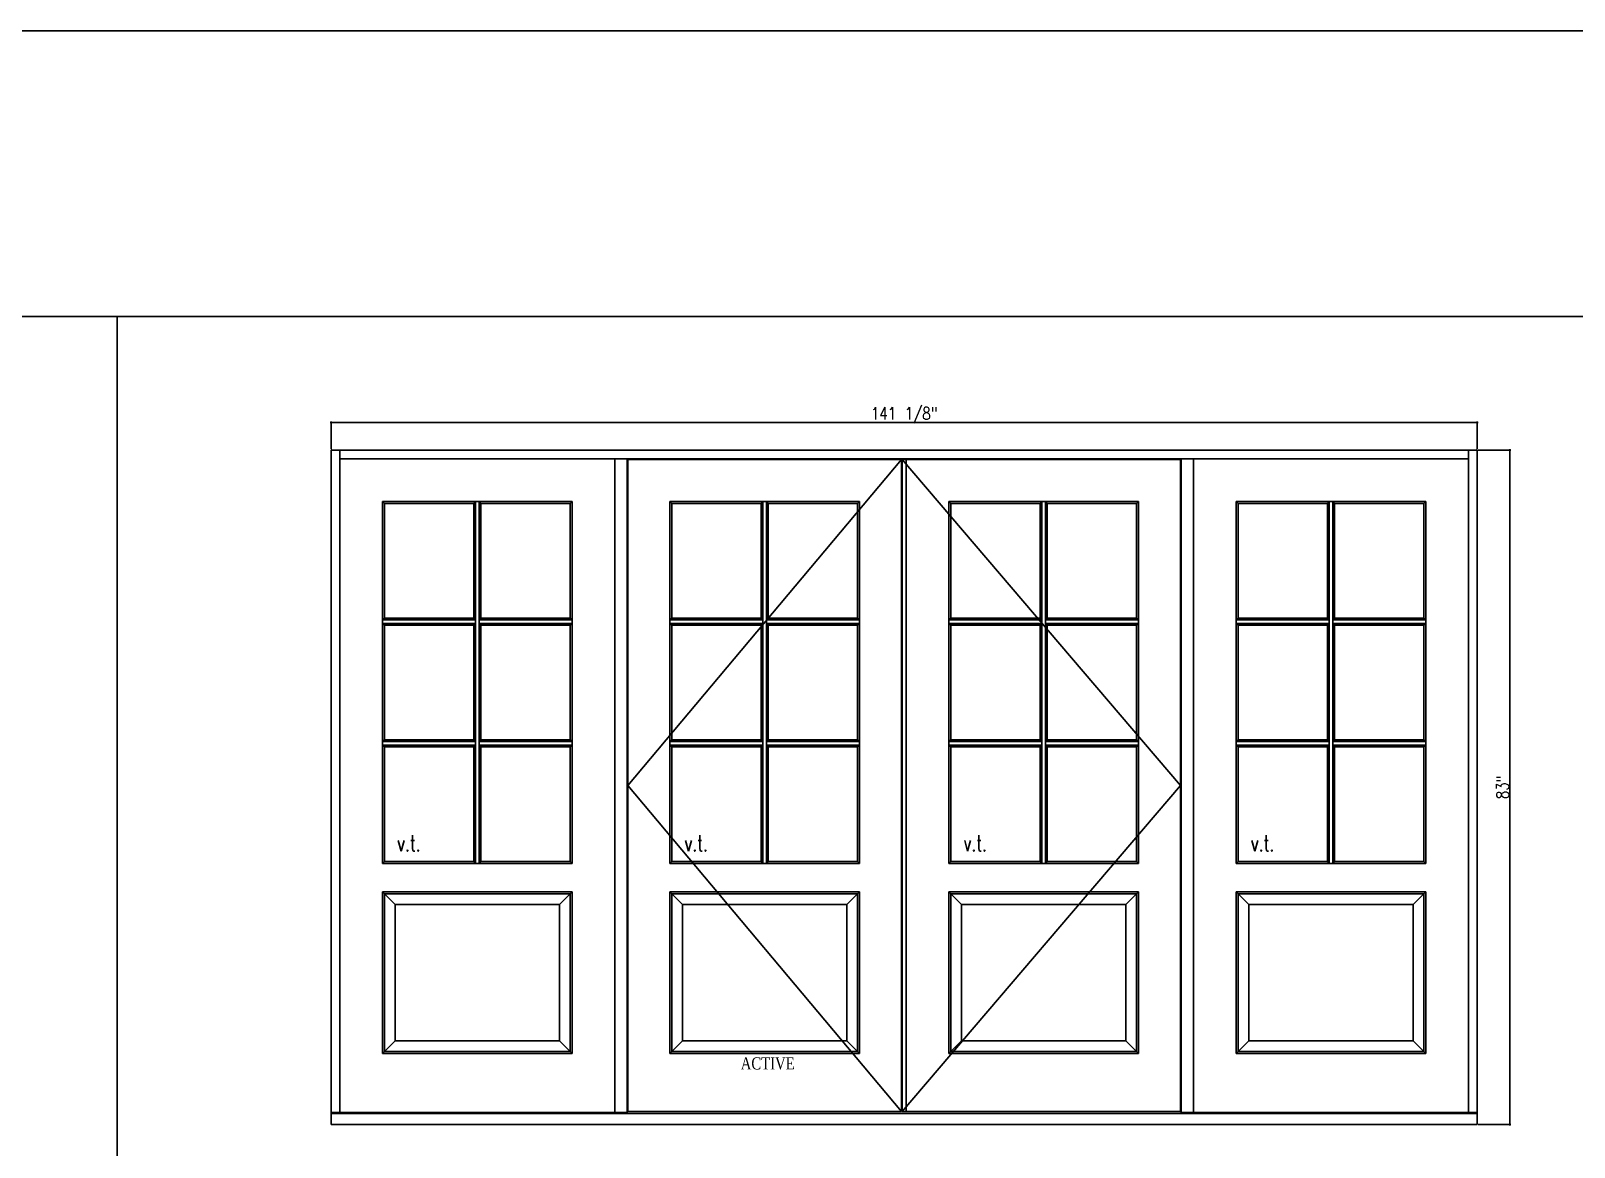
# Model space of a CAD drawing. Header units: inches. Extents: x 1985 to 11287, y 379 to 4336.
# Drawn here: x 9575.8 to 9765.8, y 4198.9 to 4336.4 of the extents above; entities that cross this region are included whole.
import ezdxf

# ---------------------------------------------------------------- set-up
doc = ezdxf.new("R2010")
doc.units = ezdxf.units.IN
doc.header["$MEASUREMENT"] = 0
doc.layers.get('0').update_dxf_attribs({"linetype": 'CONTINUOUS'})
doc.layers.get('Defpoints').update_dxf_attribs({"linetype": 'CONTINUOUS'})
for name, color, linetype in [('COTE1-1 99', 7, 'CONTINUOUS'), ('elevation 99', 7, 'CONTINUOUS'), ('opening side 99', 1, 'CONTINUOUS'), ('separation 99', 3, 'CONTINUOUS')]:
    doc.layers.add(name, color=color, linetype=linetype)
doc.styles.get("Standard").update_dxf_attribs({"font": 'txt.shx', "width": 0.8})
doc.styles.add('Times', font='times.ttf', dxfattribs={"width": 0.8})
doc.dimstyles.new('Elevation', dxfattribs={"dimscale": 2, "dimtxt": 0.75, "dimasz": 0.0625, "dimexe": 0.0625, "dimexo": 0.0625, "dimgap": 0.0625, "dimtad": 1, "dimdec": 5, "dimzin": 0, "dimdsep": 46, "dimlunit": 5, "dimtxsty": 'Standard', "dimblk1": 'OBLIQUE', "dimblk2": 'OBLIQUE', "dimsah": 1, "dimcen": 2, "dimdle": 0.0625, "dimclrd": 1, "dimclre": 1, "dimadec": 1, "dimazin": 0, "dimtfac": 0.375, "dimtdec": 5, "dimtmove": 0, "dimatfit": 3, "dimldrblk": 'OBLIQUE', "dimfxl": 1, "dimfrac": 2, "dimtolj": 1, "dimtzin": 0, "dimarcsym": 0})

# ---------------------------------------------------------------- blocks, each defined once
blk = doc.blocks.new('_OBLIQUE')
at = {"color": 0, "linetype": 'ByBlock'}
blk.add_line((-0.5, -0.5), (0.5, 0.5), dxfattribs=at)
blk = doc.blocks.new('*D533')
at = {"layer": 'COTE1-1 99', "color": 1, "lineweight": -2, "transparency": 16777216}
for p, q in [((9612.62, 4288.14), (9754, 4288.14)), ((9612.75, 4284.86), (9612.75, 4288.27)), ((9753.87, 4284.86), (9753.87, 4288.27))]:
    blk.add_line(p, q, dxfattribs=at)
at = {"layer": 'Defpoints', "color": 0, "transparency": 16777216}
for p in [(9753.87, 4288.14), (9612.75, 4284.73), (9753.87, 4284.73)]:
    blk.add_point(p, dxfattribs=at)
at = {"layer": 'COTE1-1 99', "color": 1, "lineweight": -2, "transparency": 16777216, "xscale": 0.125, "yscale": 0.125, "zscale": 0.125, "rotation": 180}
blk.add_blockref('_OBLIQUE', (9612.75, 4288.14), dxfattribs=at)
at = {"layer": 'COTE1-1 99', "color": 1, "lineweight": -2, "transparency": 16777216, "xscale": 0.125, "yscale": 0.125, "zscale": 0.125}
blk.add_blockref('_OBLIQUE', (9753.87, 4288.14), dxfattribs=at)
at = {"layer": 'COTE1-1 99', "color": 0, "transparency": 16777216, "insert": (9683.31, 4289.02), "char_height": 1.5, "attachment_point": 5}
blk.add_mtext('\\A1;141 1/8"', dxfattribs=at)
blk = doc.blocks.new('*D534')
at = {"layer": 'COTE1-1 99', "color": 1, "lineweight": -2, "transparency": 16777216}
for p, q in [((9754, 4284.73), (9758, 4284.73)), ((9757.88, 4201.61), (9757.88, 4284.86)), ((9754, 4201.73), (9758, 4201.73))]:
    blk.add_line(p, q, dxfattribs=at)
at = {"layer": 'Defpoints', "color": 0, "transparency": 16777216}
for p in [(9753.87, 4284.73), (9757.88, 4284.73), (9753.87, 4201.73)]:
    blk.add_point(p, dxfattribs=at)
at = {"layer": 'COTE1-1 99', "color": 1, "lineweight": -2, "transparency": 16777216, "xscale": 0.125, "yscale": 0.125, "zscale": 0.125}
for p, rotation in [((9757.88, 4284.73), 90), ((9757.88, 4201.73), 270)]:
    blk.add_blockref('_OBLIQUE', p, dxfattribs=dict(at, rotation=rotation))
at = {"layer": 'COTE1-1 99', "color": 0, "transparency": 16777216, "insert": (9757, 4243.23), "char_height": 1.5, "attachment_point": 5, "rotation": 90}
blk.add_mtext('\\A1;83"', dxfattribs=at)

msp = doc.modelspace()

# ---------------------------------------------------------------- linework, layer by layer
at = {"layer": 'elevation 99'}
for p, q in [((9612.747025, 4284.732413), (9612.747025, 4201.732413)), ((9719.497025, 4284.732413), (9612.747025, 4284.732413)), ((9613.809525, 4284.732413), (9613.809525, 4203.191942)), ((9613.809525, 4284.732413), (9613.809525, 4283.107413)), ((9683.059525, 4283.669913), (9613.809525, 4283.669913)), ((9647.684525, 4283.669913), (9647.684525, 4203.191942)), ((9649.184525, 4203.191942), (9649.184525, 4283.669913)), ((9719.497025, 4283.669913), (9683.059525, 4283.669913)), ((9753.872025, 4284.732413), (9716.872025, 4284.732413)), ((9717.434525, 4283.669913), (9717.434525, 4203.191942)), ((9752.809525, 4283.669913), (9717.434525, 4283.669913)), ((9717.434525, 4203.191942), (9717.434525, 4283.669913)), ((9718.934525, 4283.669913), (9718.934525, 4203.191942)), ((9752.809525, 4203.191942), (9752.809525, 4284.732413)), ((9753.872025, 4201.732413), (9753.872025, 4284.732413)), ((9649.278225, 4283.576213), (9649.278225, 4203.322884)), ((9649.278225, 4283.576213), (9682.965725, 4283.576213)), ((9682.965725, 4203.322934), (9682.965725, 4283.576213)), ((9683.059475, 4203.322934), (9683.059475, 4283.576213)), ((9717.340825, 4283.576213), (9683.059475, 4283.576213)), ((9683.559475, 4203.322934), (9683.559475, 4283.576213)), ((9717.340775, 4203.322884), (9717.340775, 4283.576163)), ((9717.340825, 4283.576213), (9717.340825, 4203.322884)), ((9619.30951, 4278.169864), (9619.068438, 4278.437736)), ((9619.068438, 4278.437736), (9642.425611, 4278.437736)), ((9619.068438, 4278.437736), (9619.068438, 4233.870741)), ((9619.30951, 4278.169864), (9630.309525, 4278.169864)), ((9619.30951, 4278.169864), (9619.30951, 4264.066364)), ((9630.309525, 4278.169864), (9630.513725, 4278.437736)), ((9630.309525, 4278.169864), (9630.309525, 4264.066364)), ((9630.513725, 4278.437736), (9630.513725, 4233.870741)), ((9630.980325, 4278.437736), (9631.184525, 4278.169864)), ((9630.980325, 4278.437736), (9630.980325, 4233.870741)), ((9631.184525, 4278.169864), (9642.18454, 4278.169864)), ((9631.184525, 4278.169864), (9631.184525, 4264.066364)), ((9642.18454, 4278.169864), (9642.425611, 4278.437736)), ((9642.18454, 4278.169864), (9642.18454, 4264.066364)), ((9642.425611, 4278.437736), (9642.425611, 4233.870741)), ((9654.443438, 4278.437736), (9654.443438, 4233.870741)), ((9677.800611, 4278.437736), (9654.443438, 4278.437736)), ((9654.68451, 4278.169864), (9654.443438, 4278.437736)), ((9654.68451, 4278.169864), (9654.68451, 4264.066364)), ((9665.684525, 4278.169864), (9654.68451, 4278.169864)), ((9665.888725, 4278.437736), (9665.684525, 4278.169864)), ((9665.684525, 4278.169864), (9665.684525, 4264.066364)), ((9665.888725, 4278.437736), (9665.888725, 4233.870741)), ((9666.355325, 4278.437736), (9666.355325, 4233.870741)), ((9666.559525, 4278.169864), (9666.355325, 4278.437736)), ((9677.55954, 4278.169864), (9666.559525, 4278.169864)), ((9666.559525, 4278.169864), (9666.559525, 4264.066364)), ((9677.55954, 4278.169864), (9677.800611, 4278.437736)), ((9677.55954, 4278.169864), (9677.55954, 4264.066364)), ((9677.800611, 4278.437736), (9677.800611, 4233.870741)), ((9689.05951, 4278.169864), (9688.818438, 4278.437736)), ((9688.818438, 4278.437736), (9712.175611, 4278.437736)), ((9688.818438, 4278.437736), (9688.818438, 4233.870741)), ((9689.05951, 4278.169864), (9700.059525, 4278.169864)), ((9689.05951, 4278.169864), (9689.05951, 4264.066364)), ((9700.059525, 4278.169864), (9700.263725, 4278.437736)), ((9700.059525, 4278.169864), (9700.059525, 4264.066364)), ((9700.263725, 4278.437736), (9700.263725, 4233.870741)), ((9700.730325, 4278.437736), (9700.934525, 4278.169864)), ((9700.730325, 4278.437736), (9700.730325, 4233.870741)), ((9700.934525, 4278.169864), (9711.93454, 4278.169864)), ((9700.934525, 4278.169864), (9700.934525, 4264.066364)), ((9711.93454, 4278.169864), (9712.175611, 4278.437736)), ((9711.93454, 4278.169864), (9711.93454, 4264.066364)), ((9712.175611, 4278.437736), (9712.175611, 4233.870741)), ((9724.193438, 4278.437736), (9724.193438, 4233.870741)), ((9724.193438, 4278.437736), (9747.550611, 4278.437736)), ((9724.43451, 4278.169864), (9724.193438, 4278.437736)), ((9724.43451, 4278.169864), (9724.43451, 4264.066364)), ((9724.43451, 4278.169864), (9735.434525, 4278.169864)), ((9735.434525, 4278.169864), (9735.638725, 4278.437736)), ((9735.434525, 4278.169864), (9735.434525, 4264.066364)), ((9735.638725, 4278.437736), (9735.638725, 4233.870741)), ((9736.105325, 4278.437736), (9736.105325, 4233.870741)), ((9736.105325, 4278.437736), (9736.309525, 4278.169864)), ((9736.309525, 4278.169864), (9736.309525, 4264.066364)), ((9736.309525, 4278.169864), (9747.30954, 4278.169864)), ((9747.30954, 4278.169864), (9747.550611, 4278.437736)), ((9747.30954, 4278.169864), (9747.30954, 4264.066364)), ((9747.550611, 4278.437736), (9747.550611, 4233.870741)), ((9619.30951, 4264.066364), (9619.068438, 4263.862164)), ((9619.068438, 4263.862164), (9630.513725, 4263.862164)), ((9619.30951, 4263.191364), (9619.068438, 4263.395564)), ((9619.068438, 4263.395564), (9630.513725, 4263.395564)), ((9619.30951, 4264.066364), (9630.309525, 4264.066364)), ((9619.30951, 4263.191364), (9619.30951, 4249.087864)), ((9619.30951, 4263.191364), (9630.309525, 4263.191364)), ((9630.309525, 4264.066364), (9630.513725, 4263.862164)), ((9630.309525, 4263.191364), (9630.513725, 4263.395564)), ((9630.309525, 4263.191364), (9630.309525, 4249.087864)), ((9631.184525, 4264.066364), (9630.980325, 4263.862164)), ((9630.980325, 4263.862164), (9642.425611, 4263.862164)), ((9630.980325, 4263.395564), (9642.425611, 4263.395564)), ((9631.184525, 4263.191364), (9630.980325, 4263.395564)), ((9631.184525, 4264.066364), (9642.18454, 4264.066364)), ((9631.184525, 4263.191364), (9631.184525, 4249.087864)), ((9631.184525, 4263.191364), (9642.18454, 4263.191364)), ((9642.18454, 4264.066364), (9642.425611, 4263.862164)), ((9642.18454, 4263.191364), (9642.425611, 4263.395564)), ((9642.18454, 4263.191364), (9642.18454, 4249.087864)), ((9654.68451, 4264.066364), (9654.443438, 4263.862164)), ((9665.888725, 4263.862164), (9654.443438, 4263.862164)), ((9654.68451, 4263.191364), (9654.443438, 4263.395564)), ((9665.888725, 4263.395564), (9654.443438, 4263.395564)), ((9665.684525, 4264.066364), (9654.68451, 4264.066364)), ((9654.68451, 4263.191364), (9654.68451, 4249.087864)), ((9665.684525, 4263.191364), (9654.68451, 4263.191364)), ((9665.684525, 4264.066364), (9665.888725, 4263.862164)), ((9665.684525, 4263.191364), (9665.888725, 4263.395564)), ((9665.684525, 4263.191364), (9665.684525, 4249.087864)), ((9666.559525, 4264.066364), (9666.355325, 4263.862164)), ((9677.800611, 4263.862164), (9666.355325, 4263.862164)), ((9677.800611, 4263.395564), (9666.355325, 4263.395564)), ((9666.559525, 4263.191364), (9666.355325, 4263.395564)), ((9677.55954, 4264.066364), (9666.559525, 4264.066364)), ((9677.55954, 4263.191364), (9666.559525, 4263.191364)), ((9666.559525, 4263.191364), (9666.559525, 4249.087864)), ((9677.55954, 4264.066364), (9677.800611, 4263.862164)), ((9677.55954, 4263.191364), (9677.800611, 4263.395564)), ((9677.55954, 4263.191364), (9677.55954, 4249.087864)), ((9689.05951, 4264.066364), (9688.818438, 4263.862164)), ((9688.818438, 4263.862164), (9700.263725, 4263.862164)), ((9689.05951, 4263.191364), (9688.818438, 4263.395564)), ((9688.818438, 4263.395564), (9700.263725, 4263.395564)), ((9689.05951, 4264.066364), (9700.059525, 4264.066364)), ((9689.05951, 4263.191364), (9689.05951, 4249.087864)), ((9689.05951, 4263.191364), (9700.059525, 4263.191364)), ((9700.059525, 4264.066364), (9700.263725, 4263.862164)), ((9700.059525, 4263.191364), (9700.263725, 4263.395564)), ((9700.059525, 4263.191364), (9700.059525, 4249.087864)), ((9700.934525, 4264.066364), (9700.730325, 4263.862164)), ((9700.730325, 4263.862164), (9712.175611, 4263.862164)), ((9700.730325, 4263.395564), (9712.175611, 4263.395564)), ((9700.934525, 4263.191364), (9700.730325, 4263.395564)), ((9700.934525, 4264.066364), (9711.93454, 4264.066364)), ((9700.934525, 4263.191364), (9700.934525, 4249.087864)), ((9700.934525, 4263.191364), (9711.93454, 4263.191364)), ((9711.93454, 4264.066364), (9712.175611, 4263.862164)), ((9711.93454, 4263.191364), (9712.175611, 4263.395564)), ((9711.93454, 4263.191364), (9711.93454, 4249.087864)), ((9724.43451, 4264.066364), (9724.193438, 4263.862164)), ((9724.193438, 4263.862164), (9735.638725, 4263.862164)), ((9724.193438, 4263.395564), (9735.638725, 4263.395564)), ((9724.43451, 4263.191364), (9724.193438, 4263.395564)), ((9724.43451, 4264.066364), (9735.434525, 4264.066364)), ((9724.43451, 4263.191364), (9735.434525, 4263.191364)), ((9724.43451, 4263.191364), (9724.43451, 4249.087864)), ((9735.434525, 4264.066364), (9735.638725, 4263.862164)), ((9735.434525, 4263.191364), (9735.638725, 4263.395564)), ((9735.434525, 4263.191364), (9735.434525, 4249.087864)), ((9736.309525, 4264.066364), (9736.105325, 4263.862164)), ((9736.105325, 4263.862164), (9747.550611, 4263.862164)), ((9736.309525, 4263.191364), (9736.105325, 4263.395564)), ((9736.105325, 4263.395564), (9747.550611, 4263.395564)), ((9736.309525, 4264.066364), (9747.30954, 4264.066364)), ((9736.309525, 4263.191364), (9747.30954, 4263.191364)), ((9736.309525, 4263.191364), (9736.309525, 4249.087864)), ((9747.30954, 4264.066364), (9747.550611, 4263.862164)), ((9747.30954, 4263.191364), (9747.550611, 4263.395564)), ((9747.30954, 4263.191364), (9747.30954, 4249.087864)), ((9619.30951, 4249.087864), (9619.068438, 4248.883664)), ((9619.068438, 4248.883664), (9630.513725, 4248.883664)), ((9619.068438, 4248.421513), (9630.513725, 4248.421513)), ((9619.30951, 4249.087864), (9630.309525, 4249.087864)), ((9619.30951, 4248.217313), (9619.30951, 4234.111813)), ((9619.30951, 4248.217313), (9630.309525, 4248.217313)), ((9630.309525, 4248.217313), (9630.309525, 4234.111813)), ((9630.980325, 4248.883664), (9642.425611, 4248.883664)), ((9630.980325, 4248.421513), (9642.425611, 4248.421513)), ((9631.184525, 4249.087864), (9642.18454, 4249.087864)), ((9631.184525, 4248.217313), (9642.18454, 4248.217313)), ((9631.184525, 4248.217313), (9631.184525, 4234.111813)), ((9642.18454, 4249.087864), (9642.425611, 4248.883664)), ((9642.18454, 4248.217313), (9642.425611, 4248.421513)), ((9642.18454, 4248.217313), (9642.18454, 4234.111813)), ((9654.68451, 4249.087864), (9654.443438, 4248.883664)), ((9665.888725, 4248.883664), (9654.443438, 4248.883664)), ((9654.68451, 4248.217313), (9654.443438, 4248.421513)), ((9665.888725, 4248.421513), (9654.443438, 4248.421513)), ((9665.684525, 4249.087864), (9654.68451, 4249.087864)), ((9654.68451, 4248.217313), (9654.68451, 4234.111813)), ((9665.684525, 4248.217313), (9654.68451, 4248.217313)), ((9665.684525, 4248.217313), (9665.684525, 4234.111813)), ((9677.800611, 4248.883664), (9666.355325, 4248.883664)), ((9677.800611, 4248.421513), (9666.355325, 4248.421513)), ((9677.55954, 4249.087864), (9666.559525, 4249.087864)), ((9677.55954, 4248.217313), (9666.559525, 4248.217313)), ((9666.559525, 4248.217313), (9666.559525, 4234.111813)), ((9677.55954, 4249.087864), (9677.800611, 4248.883664)), ((9677.55954, 4248.217313), (9677.55954, 4234.111813)), ((9689.05951, 4249.087864), (9688.818438, 4248.883664)), ((9688.818438, 4248.883664), (9700.263725, 4248.883664)), ((9688.818438, 4248.421513), (9700.263725, 4248.421513)), ((9689.05951, 4249.087864), (9700.059525, 4249.087864)), ((9689.05951, 4248.217313), (9689.05951, 4234.111813)), ((9689.05951, 4248.217313), (9700.059525, 4248.217313)), ((9700.059525, 4248.217313), (9700.059525, 4234.111813)), ((9700.730325, 4248.883664), (9712.175611, 4248.883664)), ((9700.730325, 4248.421513), (9712.175611, 4248.421513)), ((9700.934525, 4249.087864), (9711.93454, 4249.087864)), ((9700.934525, 4248.217313), (9711.93454, 4248.217313)), ((9700.934525, 4248.217313), (9700.934525, 4234.111813)), ((9711.93454, 4249.087864), (9712.175611, 4248.883664)), ((9711.93454, 4248.217313), (9712.175611, 4248.421513)), ((9711.93454, 4248.217313), (9711.93454, 4234.111813)), ((9724.43451, 4249.087864), (9724.193438, 4248.883664)), ((9724.193438, 4248.883664), (9735.638725, 4248.883664)), ((9724.193438, 4248.421513), (9735.638725, 4248.421513)), ((9724.43451, 4249.087864), (9735.434525, 4249.087864)), ((9724.43451, 4248.217313), (9735.434525, 4248.217313)), ((9724.43451, 4248.217313), (9724.43451, 4234.111813)), ((9735.434525, 4248.217313), (9735.434525, 4234.111813)), ((9736.105325, 4248.883664), (9747.550611, 4248.883664)), ((9736.105325, 4248.421513), (9747.550611, 4248.421513)), ((9736.309525, 4249.087864), (9747.30954, 4249.087864)), ((9736.309525, 4248.217313), (9736.309525, 4234.111813)), ((9736.309525, 4248.217313), (9747.30954, 4248.217313)), ((9747.30954, 4249.087864), (9747.550611, 4248.883664)), ((9747.30954, 4248.217313), (9747.550611, 4248.421513)), ((9747.30954, 4248.217313), (9747.30954, 4234.111813)), ((9619.068438, 4233.870741), (9619.30951, 4234.111813)), ((9619.068438, 4233.870741), (9642.425611, 4233.870741)), ((9619.30951, 4234.111813), (9630.309525, 4234.111813)), ((9630.309525, 4234.111813), (9630.513725, 4233.870741)), ((9631.184525, 4234.111813), (9630.980325, 4233.870741)), ((9631.184525, 4234.111813), (9642.18454, 4234.111813)), ((9642.425611, 4233.870741), (9642.18454, 4234.111813)), ((9654.443438, 4233.870741), (9654.68451, 4234.111813)), ((9677.800611, 4233.870741), (9654.443438, 4233.870741)), ((9665.684525, 4234.111813), (9654.68451, 4234.111813)), ((9665.684525, 4234.111813), (9665.888725, 4233.870741)), ((9666.559525, 4234.111813), (9666.355325, 4233.870741)), ((9677.55954, 4234.111813), (9666.559525, 4234.111813)), ((9677.800611, 4233.870741), (9677.55954, 4234.111813)), ((9688.818438, 4233.870741), (9689.05951, 4234.111813)), ((9688.818438, 4233.870741), (9712.175611, 4233.870741)), ((9689.05951, 4234.111813), (9700.059525, 4234.111813)), ((9700.059525, 4234.111813), (9700.263725, 4233.870741)), ((9700.934525, 4234.111813), (9700.730325, 4233.870741)), ((9700.934525, 4234.111813), (9711.93454, 4234.111813)), ((9712.175611, 4233.870741), (9711.93454, 4234.111813)), ((9724.193438, 4233.870741), (9724.43451, 4234.111813)), ((9724.193438, 4233.870741), (9747.550611, 4233.870741)), ((9724.43451, 4234.111813), (9735.434525, 4234.111813)), ((9735.434525, 4234.111813), (9735.638725, 4233.870741)), ((9736.309525, 4234.111813), (9736.105325, 4233.870741)), ((9736.309525, 4234.111813), (9747.30954, 4234.111813)), ((9747.550611, 4233.870741), (9747.30954, 4234.111813)), ((9620.621951, 4228.799263), (9619.068379, 4230.352884)), ((9619.068379, 4210.450827), (9619.068379, 4230.352884)), ((9619.068379, 4230.352884), (9642.425655, 4230.352884)), ((9619.309451, 4210.691898), (9619.309451, 4230.111763)), ((9619.309451, 4230.111763), (9642.184584, 4230.111763)), ((9620.621951, 4212.004398), (9620.621951, 4228.799263)), ((9620.621951, 4228.799263), (9640.872084, 4228.799263)), ((9642.425655, 4230.352884), (9640.872084, 4228.799263)), ((9640.872084, 4212.004398), (9640.872084, 4228.799263)), ((9642.184584, 4210.691898), (9642.184584, 4230.111763)), ((9642.425655, 4210.450827), (9642.425655, 4230.352884)), ((9654.443379, 4230.352884), (9677.800655, 4230.352884)), ((9654.443379, 4210.450827), (9654.443379, 4230.352884)), ((9655.996951, 4228.799263), (9654.443379, 4230.352884)), ((9654.684451, 4230.111763), (9677.559584, 4230.111763)), ((9654.684451, 4210.691898), (9654.684451, 4230.111763)), ((9655.996951, 4228.799263), (9676.247084, 4228.799263)), ((9655.996951, 4212.004398), (9655.996951, 4228.799263)), ((9677.800655, 4230.352884), (9676.247084, 4228.799263)), ((9676.247084, 4212.004398), (9676.247084, 4228.799263)), ((9677.559584, 4210.691898), (9677.559584, 4230.111763)), ((9677.800655, 4210.450827), (9677.800655, 4230.352884)), ((9688.818379, 4230.352884), (9712.175655, 4230.352884)), ((9688.818379, 4210.450827), (9688.818379, 4230.352884)), ((9690.371951, 4228.799263), (9688.818379, 4230.352884)), ((9689.059451, 4230.111763), (9711.934584, 4230.111763)), ((9689.059451, 4210.691898), (9689.059451, 4230.111763)), ((9690.371951, 4228.799263), (9710.622084, 4228.799263)), ((9690.371951, 4212.004398), (9690.371951, 4228.799263)), ((9712.175655, 4230.352884), (9710.622084, 4228.799263)), ((9710.622084, 4212.004398), (9710.622084, 4228.799263)), ((9711.934584, 4210.691898), (9711.934584, 4230.111763)), ((9712.175655, 4210.450827), (9712.175655, 4230.352884)), ((9724.193379, 4230.352884), (9747.550655, 4230.352884)), ((9724.193379, 4210.450827), (9724.193379, 4230.352884)), ((9725.746951, 4228.799263), (9724.193379, 4230.352884)), ((9724.434451, 4230.111763), (9747.309584, 4230.111763)), ((9724.434451, 4210.691898), (9724.434451, 4230.111763)), ((9725.746951, 4228.799263), (9745.997084, 4228.799263)), ((9725.746951, 4212.004398), (9725.746951, 4228.799263)), ((9747.550655, 4230.352884), (9745.997084, 4228.799263)), ((9745.997084, 4212.004398), (9745.997084, 4228.799263)), ((9747.309584, 4210.691898), (9747.309584, 4230.111763)), ((9747.550655, 4210.450827), (9747.550655, 4230.352884)), ((9619.068379, 4210.450827), (9620.621951, 4212.004398)), ((9620.621951, 4212.004398), (9640.872084, 4212.004398)), ((9642.425655, 4210.450827), (9640.872084, 4212.004398)), ((9654.443379, 4210.450827), (9655.996951, 4212.004398)), ((9655.996951, 4212.004398), (9676.247084, 4212.004398)), ((9677.800655, 4210.450827), (9676.247084, 4212.004398)), ((9688.818379, 4210.450827), (9690.371951, 4212.004398)), ((9690.371951, 4212.004398), (9710.622084, 4212.004398)), ((9712.175655, 4210.450827), (9710.622084, 4212.004398)), ((9724.193379, 4210.450827), (9725.746951, 4212.004398)), ((9725.746951, 4212.004398), (9745.997084, 4212.004398)), ((9747.550655, 4210.450827), (9745.997084, 4212.004398)), ((9619.068379, 4210.450827), (9642.425655, 4210.450827)), ((9619.309451, 4210.691898), (9642.184584, 4210.691898)), ((9654.443379, 4210.450827), (9677.800655, 4210.450827)), ((9654.684451, 4210.691898), (9677.559584, 4210.691898)), ((9688.818379, 4210.450827), (9712.175655, 4210.450827)), ((9689.059451, 4210.691898), (9711.934584, 4210.691898)), ((9724.193379, 4210.450827), (9747.550655, 4210.450827)), ((9724.434451, 4210.691898), (9747.309584, 4210.691898)), ((9612.747025, 4203.191942), (9613.809525, 4203.191942)), ((9612.747025, 4203.076113), (9682.497025, 4203.076113)), ((9613.809525, 4203.191942), (9649.184525, 4203.191942)), ((9682.965725, 4203.322933), (9649.278225, 4203.322884)), ((9682.497025, 4203.076113), (9719.497025, 4203.076113)), ((9683.059475, 4203.322884), (9717.340825, 4203.322884)), ((9716.872025, 4203.076113), (9753.872025, 4203.076113)), ((9717.434525, 4203.191942), (9719.497025, 4203.191942)), ((9717.434525, 4203.191942), (9752.809525, 4203.191942)), ((9752.809525, 4203.191942), (9753.872025, 4203.191942)), ((9612.747025, 4201.732413), (9640.622025, 4201.732413)), ((9612.747025, 4201.732413), (9647.122025, 4201.732413)), ((9612.747025, 4201.732413), (9649.747025, 4201.732413)), ((9612.747025, 4201.732413), (9649.747025, 4201.732413)), ((9612.747025, 4201.732413), (9647.122025, 4201.732413)), ((9612.747025, 4201.732413), (9640.622025, 4201.732413)), ((9647.122025, 4201.732413), (9678.122025, 4201.732413)), ((9647.122025, 4201.732413), (9719.497025, 4201.732413)), ((9647.122025, 4201.732413), (9678.122025, 4201.732413)), ((9647.122025, 4201.732413), (9719.497025, 4201.732413)), ((9716.872025, 4201.732413), (9745.747025, 4201.732413)), ((9716.872025, 4201.732413), (9752.247025, 4201.732413)), ((9716.872025, 4201.732413), (9753.872025, 4201.732413))]:
    msp.add_line(p, q, dxfattribs=at)
at = {"layer": 'elevation 99', "color": 7}
for p, q in [((9619.30951, 4248.217313), (9619.068438, 4248.421513)), ((9630.309525, 4249.087864), (9630.513725, 4248.883664)), ((9630.309525, 4248.217313), (9630.513725, 4248.421513)), ((9631.184525, 4249.087864), (9630.980325, 4248.883664)), ((9631.184525, 4248.217313), (9630.980325, 4248.421513)), ((9665.684525, 4249.087864), (9665.888725, 4248.883664)), ((9665.684525, 4248.217313), (9665.888725, 4248.421513)), ((9666.559525, 4249.087864), (9666.355325, 4248.883664)), ((9666.559525, 4248.217313), (9666.355325, 4248.421513)), ((9677.55954, 4248.217313), (9677.800611, 4248.421513)), ((9689.05951, 4248.217313), (9688.818438, 4248.421513)), ((9700.059525, 4249.087864), (9700.263725, 4248.883664)), ((9700.059525, 4248.217313), (9700.263725, 4248.421513)), ((9700.934525, 4249.087864), (9700.730325, 4248.883664)), ((9700.934525, 4248.217313), (9700.730325, 4248.421513)), ((9724.43451, 4248.217313), (9724.193438, 4248.421513)), ((9735.434525, 4249.087864), (9735.638725, 4248.883664)), ((9735.434525, 4248.217313), (9735.638725, 4248.421513)), ((9736.309525, 4249.087864), (9736.105325, 4248.883664)), ((9736.309525, 4248.217313), (9736.105325, 4248.421513))]:
    msp.add_line(p, q, dxfattribs=at)
at = {"layer": 'opening side 99', "color": 1}
for p, q in [((9649.278275, 4243.449598), (9682.965725, 4283.576213)), ((9717.340875, 4243.449598), (9683.059475, 4283.576213)), ((9682.965725, 4203.322933), (9649.278275, 4243.449598)), ((9683.059475, 4203.322884), (9717.340875, 4243.449598))]:
    msp.add_line(p, q, dxfattribs=at)
at = {"layer": 'separation 99'}
for p, q in [((7685.752407, 4301.200203), (9943.552213, 4301.200203)), ((9586.397805, 4301.200203), (9586.397805, 3811.814787))]:
    msp.add_line(p, q, dxfattribs=at)
msp.add_lwpolyline([(9954.635727, 3266.28393), (7087.963638, 3266.28393), (7087.963638, 4336.37128), (9954.635727, 4336.37128)], close=True, dxfattribs=at)

# ---------------------------------------------------------------- texts
at = {"layer": 'elevation 99', "width": 0.7}
for p in [(9620.889444, 4235.357076), (9656.264444, 4235.357076), (9690.639444, 4235.357076), (9726.014444, 4235.357076)]:
    msp.add_text('v.t.', height=2, dxfattribs=at).set_placement(p)
at = {"layer": 'opening side 99', "color": 1, "insert": (9669.82508, 4209.992488), "char_height": 1.5, "width": 15.987, "attachment_point": 3, "style": 'Times'}
msp.add_mtext('ACTIVE', dxfattribs=at)

# ---------------------------------------------------------------- dimensions: what is measured, and where the dimension line sits
at = {"layer": 'COTE1-1 99'}
dim = msp.add_linear_dim(base=(9753.872025, 4288.14009), p1=(9612.747025, 4284.732413), p2=(9753.872025, 4284.732413), dimstyle='Elevation', override={"dimtxt": 0.75, "dimdec": 5, "dimlunit": 5, "dimpost": '"'}, dxfattribs=at)
dim.commit()
dim.dimension.update_dxf_attribs({"geometry": '*D533', "text_midpoint": (9683.309525, 4289.01509)})
dim = msp.add_linear_dim(base=(9757.875578, 4284.732413), p1=(9753.872025, 4201.732413), p2=(9753.872025, 4284.732413), angle=90, dimstyle='Elevation', override={"dimtxt": 0.75, "dimdec": 5, "dimlunit": 5, "dimpost": '"'}, dxfattribs=at)
dim.commit()
dim.dimension.update_dxf_attribs({"geometry": '*D534', "text_midpoint": (9757.000578, 4243.232413)})

doc.saveas('drawing.dxf')
